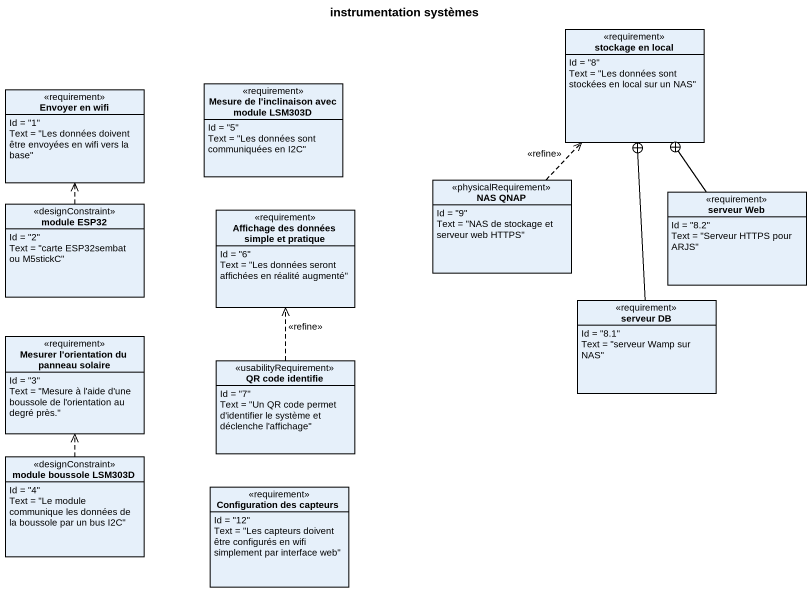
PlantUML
@startuml
title instrumentation systèmes
hide circle
hide empty members
class "stockage en local" as stockage_en_local <<requirement>> {
  Id = "8"
  Text = "Les données sont stockées en local sur un NAS"
}
class "Envoyer en wifi" as Envoyer_en_wifi <<requirement>> {
  Id = "1"
  Text = "Les données doivent être envoyées en wifi vers la base"
}
class "Mesure de l'inclinaison avec module LSM303D" as Mesure_de_l_inclinaison <<requirement>> {
  Id = "5"
  Text = "Les données sont communiquées en I2C"
}
class "NAS QNAP" as NAS_QNAP <<physicalRequirement>> {
  Id = "9"
  Text = "NAS de stockage et serveur web HTTPS"
}
class "module ESP32" as module_ESP32 <<designConstraint>> {
  Id = "2"
  Text = "carte ESP32sembat ou M5stickC"
}
class "Affichage des données simple et pratique" as Affichage_des_données <<requirement>> {
  Id = "6"
  Text = "Les données seront affichées en réalité augmenté"
}
class "serveur Web" as serveur_Web <<requirement>> {
  Id = "8.2"
  Text = "Serveur HTTPS pour ARJS"
}
class "Mesurer l'orientation du panneau solaire" as Mesurer_l_orientation_du <<requirement>> {
  Id = "3"
  Text = "Mesure à l'aide d'une boussole de l'orientation au degré près."
}
class "serveur DB" as serveur_DB <<requirement>> {
  Id = "8.1"
  Text = "serveur Wamp sur NAS"
}
class "QR code identifie" as QR_code_identifie <<usabilityRequirement>> {
  Id = "7"
  Text = "Un QR code permet d'identifier le système et déclenche l'affichage"
}
class "module boussole LSM303D" as module_boussole_LSM303D <<designConstraint>> {
  Id = "4"
  Text = "Le module communique les données de la boussole par un bus I2C"
}
class "Configuration des capteurs" as Configuration_des_capteurs <<requirement>> {
  Id = "12"
  Text = "Les capteurs doivent être configurés en wifi simplement par interface web"
}
NAS_QNAP .up.> stockage_en_local : <<refine>>
module_ESP32 .up.> Envoyer_en_wifi
serveur_Web -up-+ stockage_en_local
serveur_DB -up-+ stockage_en_local
QR_code_identifie .up.> Affichage_des_données : <<refine>>
module_boussole_LSM303D .up.> Mesurer_l_orientation_du
@enduml
